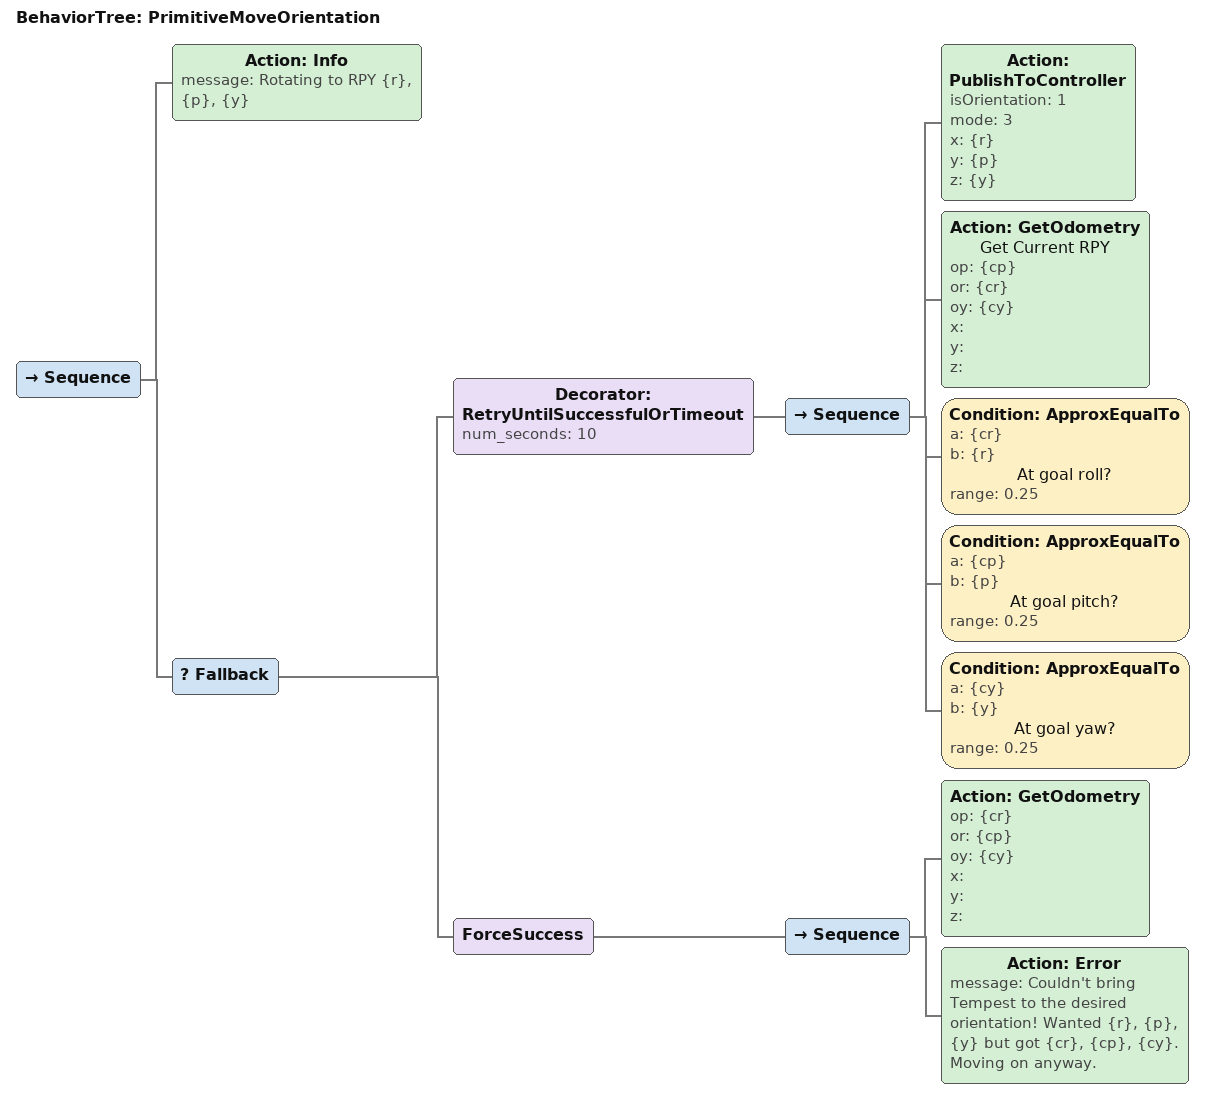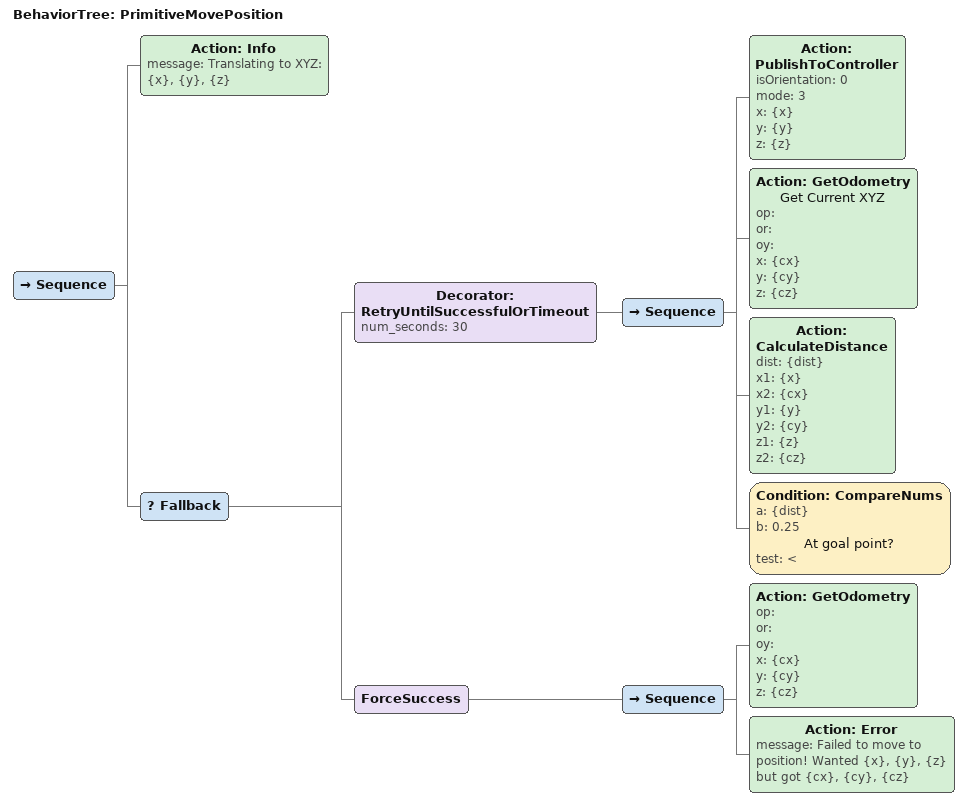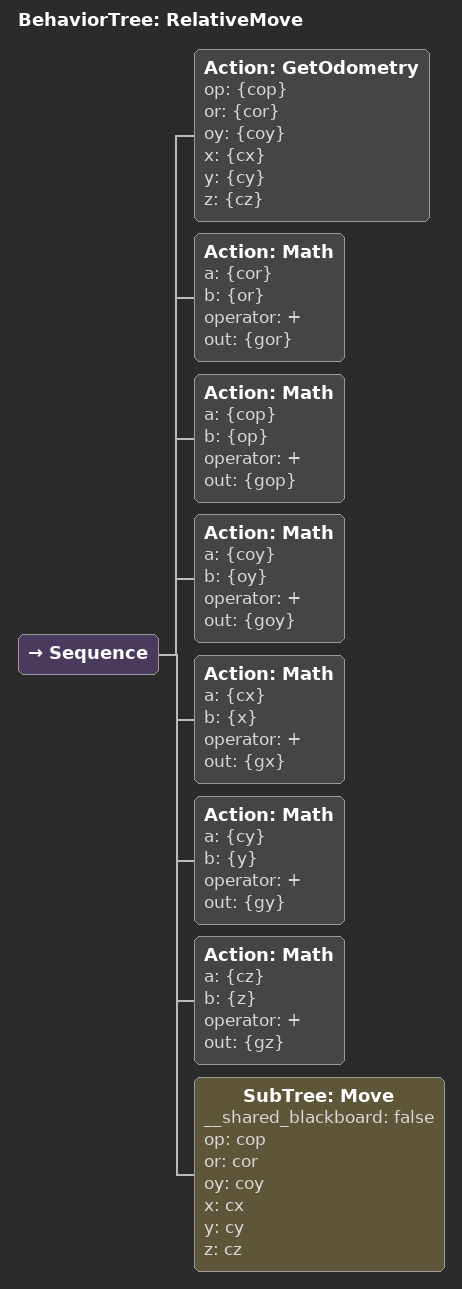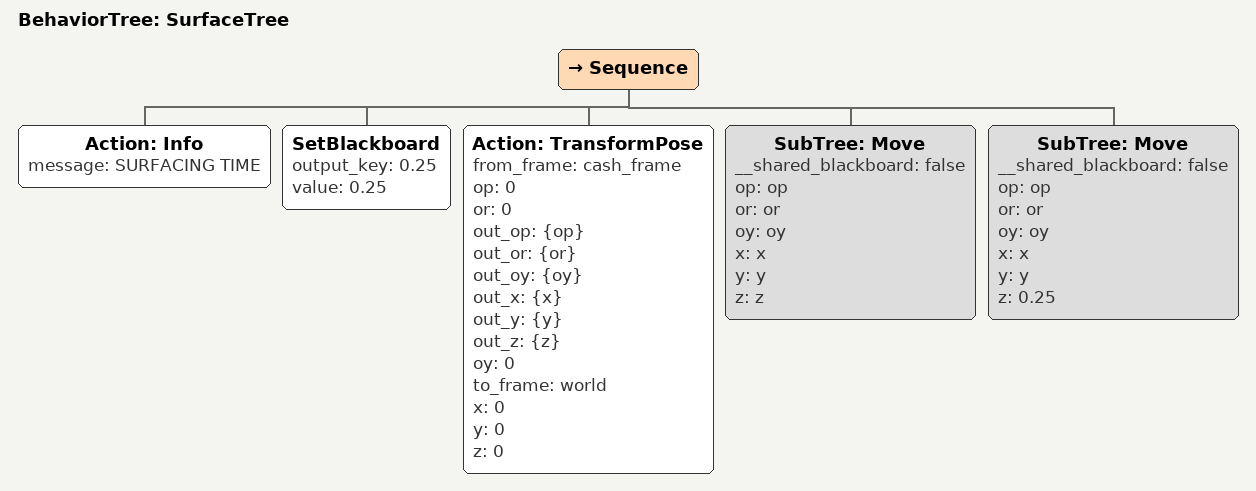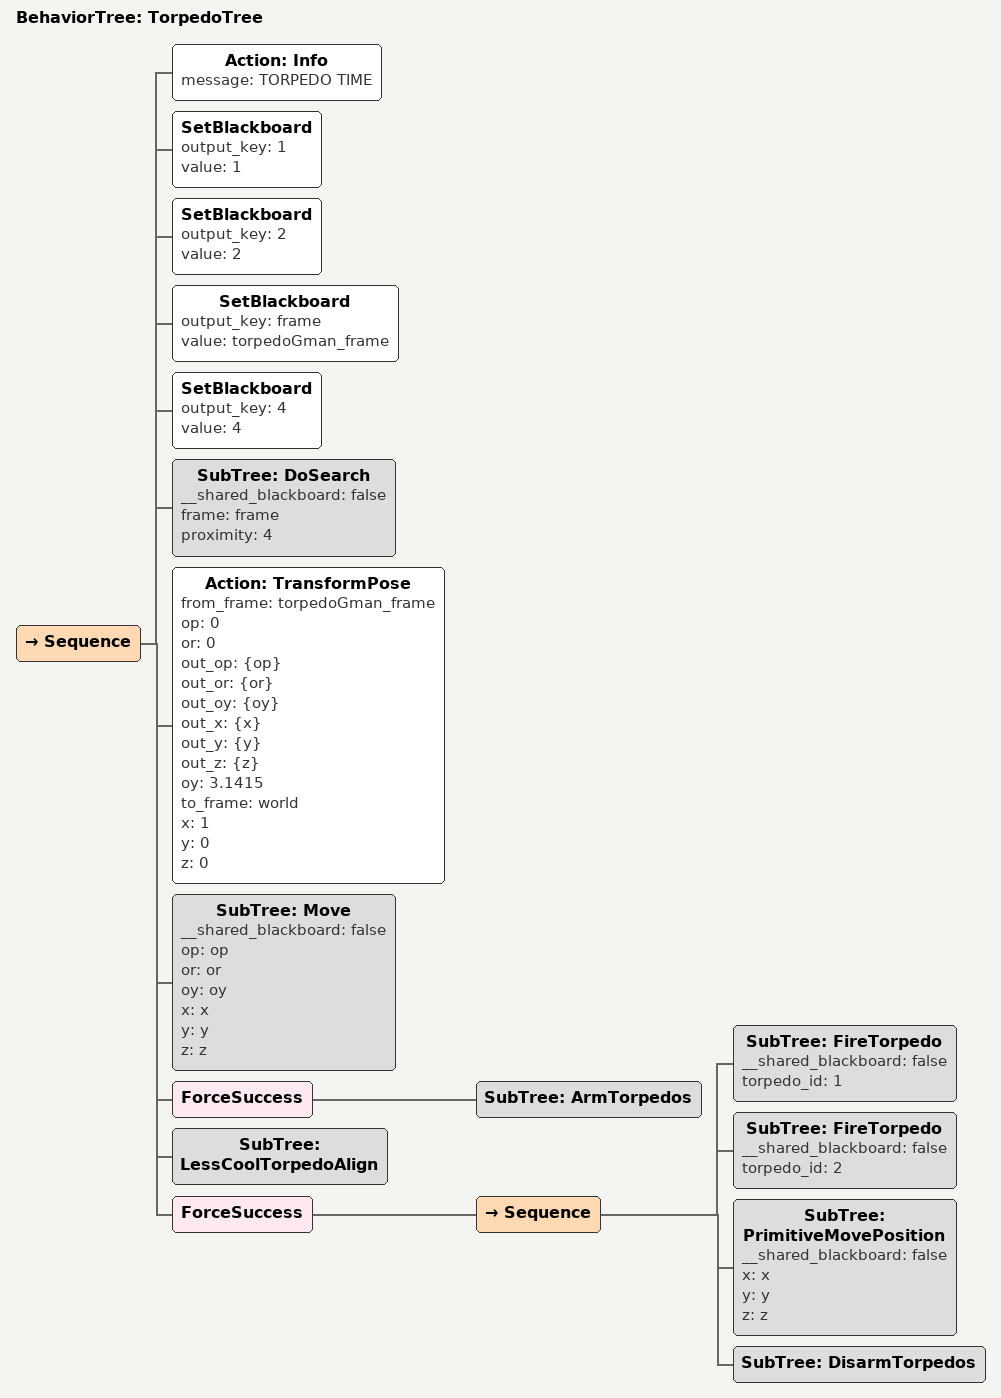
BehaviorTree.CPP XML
<BehaviorTree ID="PrimitiveMoveOrientation">
    <Sequence>
        <Action ID="Info" message="Rotating to RPY {r}, {p}, {y}"/>
        <Fallback>
            <Decorator ID="RetryUntilSuccessfulOrTimeout" num_seconds="10">
                <Sequence>
                    <Action ID="PublishToController" isOrientation="1" mode="3" x="{r}" y="{p}" z="{y}"/>
                    <Action ID="GetOdometry" name="Get Current RPY" op="{cp}" or="{cr}" oy="{cy}" x="" y="" z=""/>
                    <Condition ID="ApproxEqualTo" a="{cr}" b="{r}" name="At goal roll?" range="0.25"/>
                    <Condition ID="ApproxEqualTo" a="{cp}" b="{p}" name="At goal pitch?" range="0.25"/>
                    <Condition ID="ApproxEqualTo" a="{cy}" b="{y}" name="At goal yaw?" range="0.25"/>
                </Sequence>
            </Decorator>
            <ForceSuccess>
                <Sequence>
                    <Action ID="GetOdometry" op="{cr}" or="{cp}" oy="{cy}" x="" y="" z=""/>
                    <Action ID="Error" message="Couldn't bring Tempest to the desired orientation! Wanted {r}, {p}, {y} but got {cr}, {cp}, {cy}. Moving on anyway."/>
                </Sequence>
            </ForceSuccess>
        </Fallback>
    </Sequence>
</BehaviorTree>

<BehaviorTree ID="PrimitiveMovePosition">
    <Sequence>
        <Action ID="Info" message="Translating to XYZ: {x}, {y}, {z}"/>
        <Fallback>
            <Decorator ID="RetryUntilSuccessfulOrTimeout" num_seconds="30">
                <Sequence>
                    <Action ID="PublishToController" isOrientation="0" mode="3" x="{x}" y="{y}" z="{z}"/>
                    <Action ID="GetOdometry" name="Get Current XYZ" op="" or="" oy="" x="{cx}" y="{cy}" z="{cz}"/>
                    <Action ID="CalculateDistance" dist="{dist}" x1="{x}" x2="{cx}" y1="{y}" y2="{cy}" z1="{z}" z2="{cz}"/>
                    <Condition ID="CompareNums" a="{dist}" b="0.25" name="At goal point?" test="&lt;"/>
                </Sequence>
            </Decorator>
            <ForceSuccess>
                <Sequence>
                    <Action ID="GetOdometry" op="" or="" oy="" x="{cx}" y="{cy}" z="{cz}"/>
                    <Action ID="Error" message="Failed to move to position! Wanted {x}, {y}, {z} but got {cx}, {cy}, {cz}"/>
                </Sequence>
            </ForceSuccess>
        </Fallback>
    </Sequence>
</BehaviorTree>

<BehaviorTree ID="RelativeMove">
    <Sequence>
        <Action ID="GetOdometry" op="{cop}" or="{cor}" oy="{coy}" x="{cx}" y="{cy}" z="{cz}"/>
        <Action ID="Math" a="{cor}" b="{or}" operator="+" out="{gor}"/>
        <Action ID="Math" a="{cop}" b="{op}" operator="+" out="{gop}"/>
        <Action ID="Math" a="{coy}" b="{oy}" operator="+" out="{goy}"/>
        <Action ID="Math" a="{cx}" b="{x}" operator="+" out="{gx}"/>
        <Action ID="Math" a="{cy}" b="{y}" operator="+" out="{gy}"/>
        <Action ID="Math" a="{cz}" b="{z}" operator="+" out="{gz}"/>
        <SubTree ID="Move" __shared_blackboard="false" op="cop" or="cor" oy="coy" x="cx" y="cy" z="cz"/>
    </Sequence>
</BehaviorTree>

<BehaviorTree ID="SurfaceTree">
    <Sequence>
        <Action ID="Info" message="SURFACING TIME"/>
        <SetBlackboard output_key="0.25" value="0.25"/>
        <Action ID="TransformPose" from_frame="cash_frame" op="0" or="0" out_op="{op}" out_or="{or}" out_oy="{oy}" out_x="{x}" out_y="{y}" out_z="{z}" oy="0" to_frame="world" x="0" y="0" z="0"/>
        <SubTree ID="Move" __shared_blackboard="false" op="op" or="or" oy="oy" x="x" y="y" z="z"/>
        <SubTree ID="Move" __shared_blackboard="false" op="op" or="or" oy="oy" x="x" y="y" z="0.25"/>
    </Sequence>
</BehaviorTree>

<BehaviorTree ID="TorpedoTree">
    <Sequence>
        <Action ID="Info" message="TORPEDO TIME"/>
        <SetBlackboard output_key="1" value="1"/>
        <SetBlackboard output_key="2" value="2"/>
        <SetBlackboard output_key="frame" value="torpedoGman_frame"/>
        <SetBlackboard output_key="4" value="4"/>
        <SubTree ID="DoSearch" __shared_blackboard="false" frame="frame" proximity="4"/>
        <Action ID="TransformPose" from_frame="torpedoGman_frame" op="0" or="0" out_op="{op}" out_or="{or}" out_oy="{oy}" out_x="{x}" out_y="{y}" out_z="{z}" oy="3.1415" to_frame="world" x="1" y="0" z="0"/>
        <SubTree ID="Move" __shared_blackboard="false" op="op" or="or" oy="oy" x="x" y="y" z="z"/>
        <ForceSuccess>
            <SubTree ID="ArmTorpedos"/>
        </ForceSuccess>
        <SubTree ID="LessCoolTorpedoAlign"/>
        <ForceSuccess>
            <Sequence>
                <SubTree ID="FireTorpedo" __shared_blackboard="false" torpedo_id="1"/>
                <SubTree ID="FireTorpedo" __shared_blackboard="false" torpedo_id="2"/>
                <SubTree ID="PrimitiveMovePosition" __shared_blackboard="false" x="x" y="y" z="z"/>
                <SubTree ID="DisarmTorpedos"/>
            </Sequence>
        </ForceSuccess>
    </Sequence>
</BehaviorTree>
